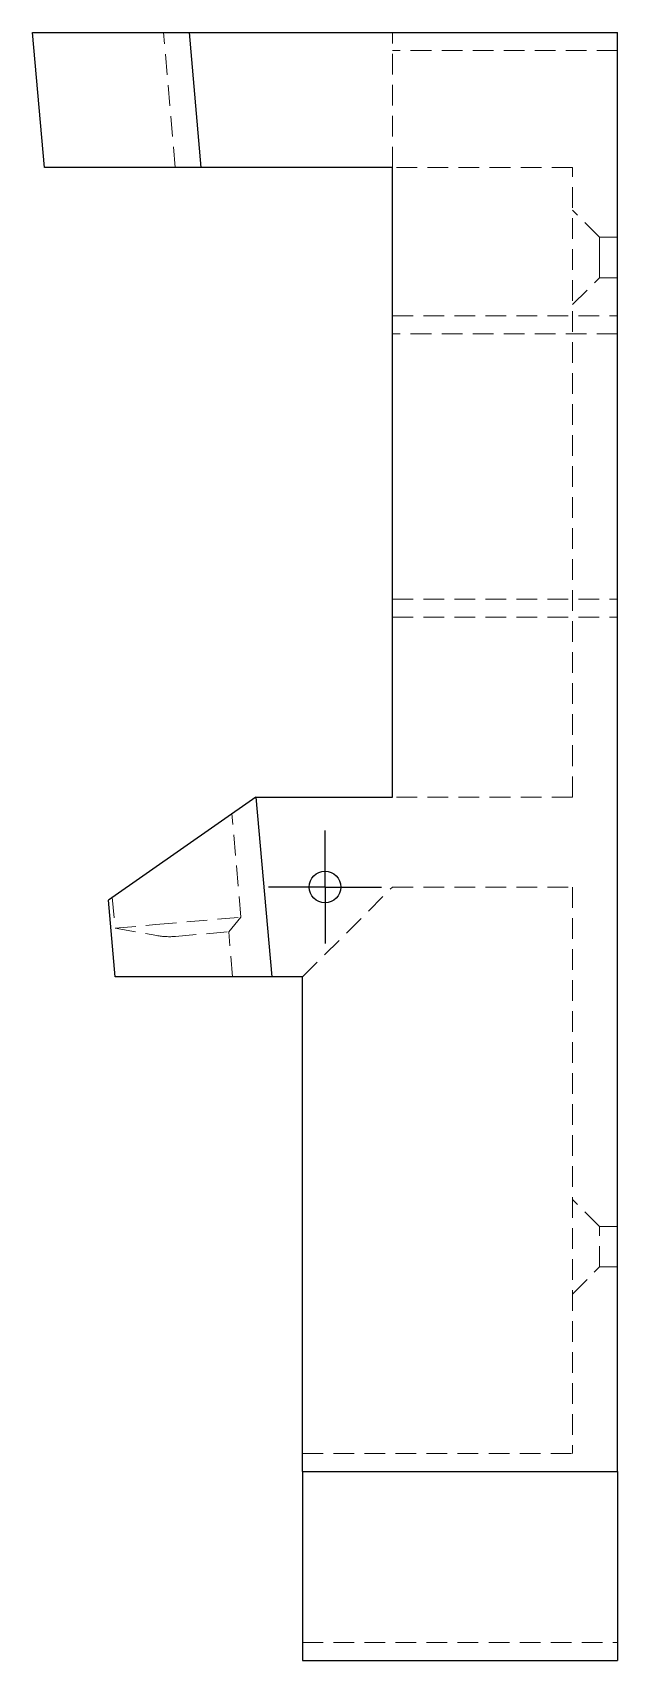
# Model space of a CAD drawing. Header units: millimetres. Extents: x 60 to 241, y 6 to 176.
# Drawn here: x 205 to 241, y 7 to 107 of the extents above.
import ezdxf

# ---------------------------------------------------------------- set-up
doc = ezdxf.new("R2010")
doc.units = ezdxf.units.MM
doc.linetypes.add('HIDDEN', pattern=[1.905, 1.27, -0.635])
doc.layers.add('10', color=7, linetype='Continuous')

# ---------------------------------------------------------------- blocks, each defined once
blk = doc.blocks.new('SW_CENTERMARKSYMBOL_5')
at = {"layer": '10', "color": 0}
for p, q in [((0, 2.5), (0, 3.47)), ((0, 0), (0, 2.5)), ((-2.5, 0), (-3.47, 0)), ((0, 0), (-2.5, 0)), ((0, 0), (0, -2.5)), ((0, 0), (2.5, 0)), ((2.5, 0), (3.47, 0)), ((0, -2.5), (0, -3.47))]:
    blk.add_line(p, q, dxfattribs=at)

msp = doc.modelspace()

# ---------------------------------------------------------------- linework, layer by layer
at = {"color": 7, "linetype": 'Continuous', "lineweight": 25}
for p, q in [((205.77, 98.71), (205.04, 107)), ((205.04, 107), (214.65, 107)), ((214.65, 107), (215.38, 98.71)), ((214.65, 107), (240.96, 107)), ((240.96, 18.6), (240.96, 107)), ((215.38, 98.71), (205.77, 98.71)), ((227.14, 98.71), (215.38, 98.71)), ((227.14, 60.04), (227.14, 98.71)), ((218.75, 60.04), (209.71, 53.71)), ((218.75, 60.04), (218.76, 60.04)), ((218.76, 60.04), (219.73, 48.99)), ((218.76, 60.04), (227.14, 60.04)), ((210.12, 48.99), (209.71, 53.71)), ((219.73, 48.99), (210.12, 48.99)), ((221.62, 48.99), (219.73, 48.99)), ((221.62, 18.6), (221.62, 48.99)), ((221.62, 18.6), (221.62, 9.35)), ((221.62, 18.6), (240.96, 18.6)), ((240.96, 18.6), (240.96, 9.35)), ((221.62, 9.35), (221.62, 7)), ((240.96, 9.35), (240.96, 7)), ((221.62, 7), (240.96, 7))]:
    msp.add_line(p, q, dxfattribs=at)
at = {"color": 7, "linetype": 'HIDDEN', "lineweight": 18}
for p, q in [((213.81, 98.71), (213.09, 107)), ((227.14, 98.71), (227.14, 107)), ((240.96, 105.9), (227.14, 105.9)), ((238.19, 98.71), (227.14, 98.71)), ((238.19, 60.04), (238.19, 98.71)), ((239.85, 94.43), (238.19, 96.09)), ((239.85, 93.19), (239.85, 94.43)), ((240.96, 94.43), (239.85, 94.43)), ((239.85, 91.94), (239.85, 93.19)), ((238.19, 90.29), (239.85, 91.94)), ((239.85, 91.94), (240.96, 91.94)), ((227.14, 89.6), (240.96, 89.6)), ((240.96, 88.49), (227.14, 88.49)), ((227.14, 72.19), (240.96, 72.19)), ((227.14, 71.09), (240.96, 71.09)), ((238.19, 60.04), (227.14, 60.04)), ((217.84, 52.66), (217.28, 59.02)), ((221.62, 48.99), (227.14, 54.51)), ((227.14, 54.51), (238.19, 54.51)), ((238.19, 54.51), (238.19, 19.71)), ((209.94, 53.88), (210.11, 51.98)), ((210.11, 51.98), (212.61, 52.2)), ((212.61, 52.2), (217.84, 52.66)), ((217.09, 51.76), (217.84, 52.66)), ((210.11, 51.98), (212.67, 51.53)), ((213.82, 51.48), (217.09, 51.76)), ((217.33, 48.99), (217.09, 51.76)), ((239.85, 33.66), (238.19, 35.31)), ((239.85, 31.17), (239.85, 33.66)), ((240.96, 33.66), (239.85, 33.66)), ((238.19, 29.51), (239.85, 31.17)), ((239.85, 31.17), (240.96, 31.17)), ((221.62, 19.71), (238.19, 19.71)), ((221.62, 8.1), (240.96, 8.1))]:
    msp.add_line(p, q, dxfattribs=at)
at = {"color": 7, "linetype": 'Continuous', "lineweight": 25}
msp.add_circle((223, 54.51), 0.967, dxfattribs=at)
at = {"color": 7, "linetype": 'HIDDEN', "lineweight": 18}
msp.add_open_spline([(212.67, 51.53), (213.05, 51.46), (213.44, 51.44), (213.82, 51.48)], degree=3, dxfattribs=at)

# ---------------------------------------------------------------- block references
at = {"layer": '10'}
msp.add_blockref('SW_CENTERMARKSYMBOL_5', (223, 54.51), dxfattribs=at)

doc.saveas('drawing.dxf')
